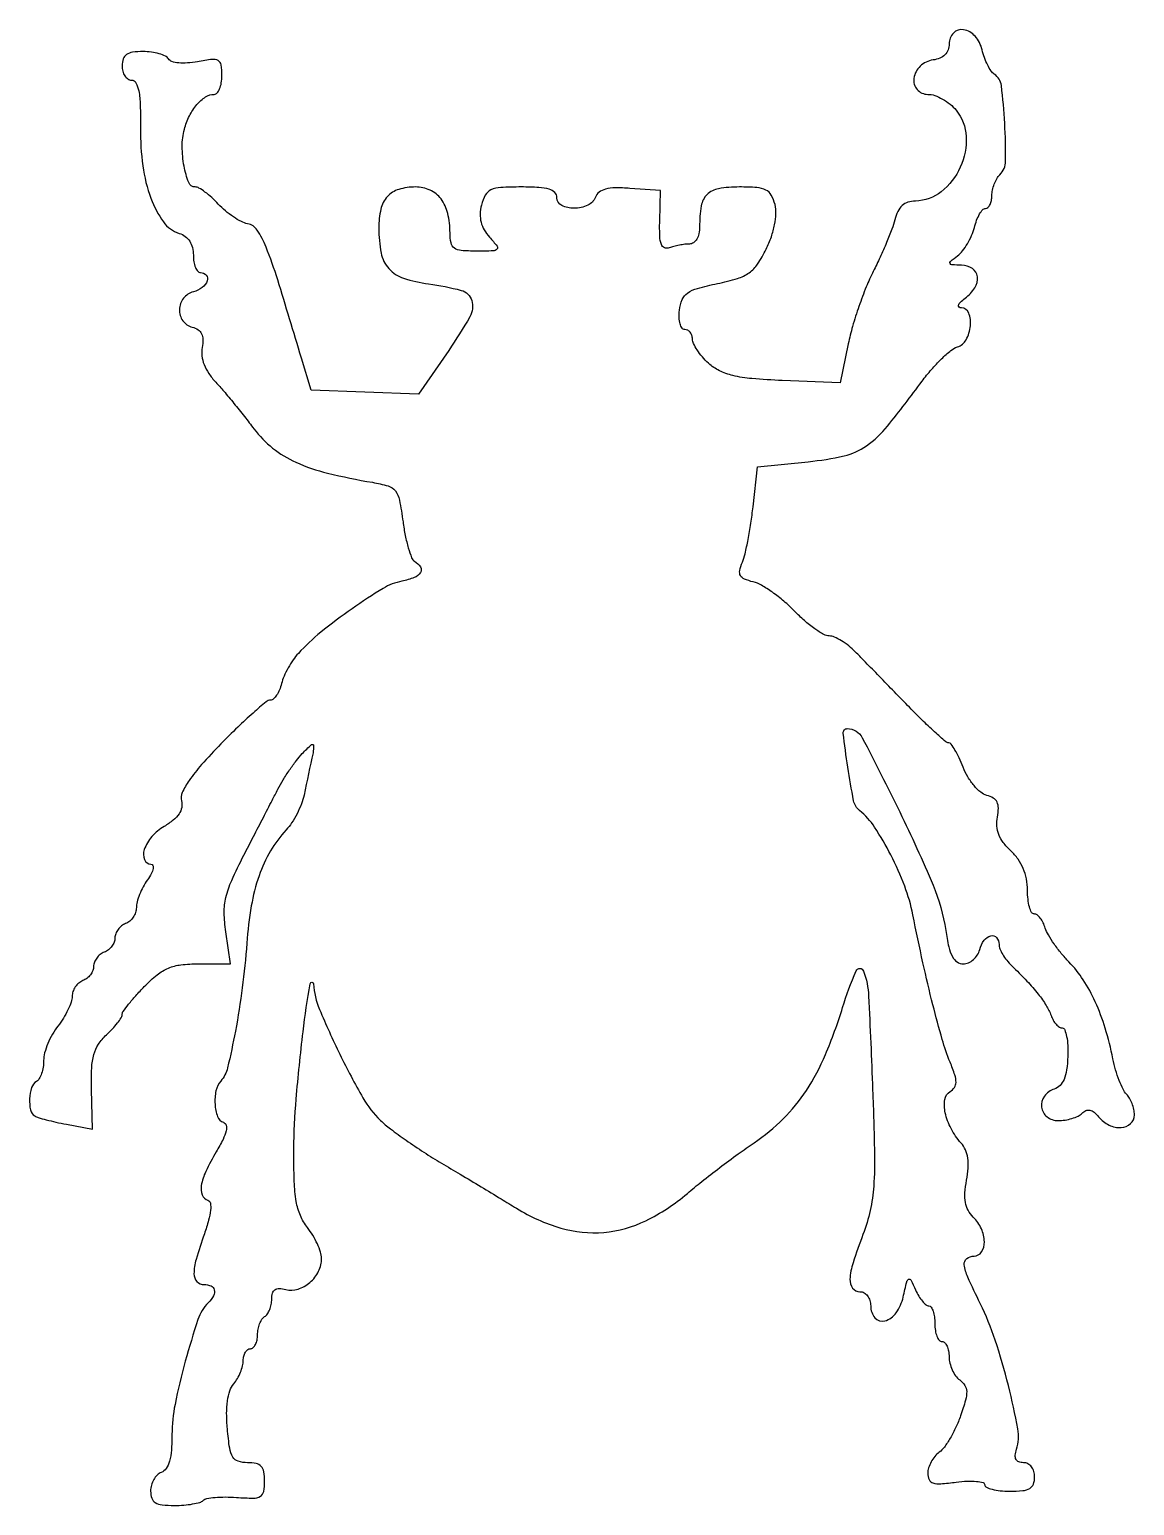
# Model space of a CAD drawing. Extents: x 0 to 155, y 0 to 207.
import ezdxf

# ---------------------------------------------------------------- set-up
doc = ezdxf.new("R2010")
doc.units = 0

msp = doc.modelspace()

# ---------------------------------------------------------------- linework, layer by layer
msp.add_lwpolyline([(129, 205.069551, -0.089135), (128.84899, 204.229196, -0.107865), (128.417234, 203.556336, -0.098278), (127.707764, 203.08185, -0.0632), (126.75, 202.819551, 0.154809), (124.954487, 201.956071, 0.167815), (124.056279, 200.242607, 0.221801), (124.516576, 198.678702, 0.215239), (126.020156, 198, -0.083687), (126.978554, 197.838458, -0.044736), (128.076636, 197.343622, -0.042903), (129.136919, 196.620498, -0.051504), (129.988786, 195.765521, -0.159595), (131.392095, 192.083592, -0.118001), (130.574924, 187.771805, -0.119496), (127.908365, 184.336546, -0.165985), (124.269052, 183.033269, 0.075041), (123.226543, 182.859986, 0.10637), (122.416182, 182.389032, 0.095656), (121.813981, 181.583021, 0.051303), (121.388417, 180.411441, -0.028197), (120.980839, 179.104431, -0.009054), (120.232837, 177.213973, -0.008999), (119.32256, 175.135971, -0.009953), (118.366854, 173.161441, 0.021996), (117.375063, 170.97993, 0.012363), (116.355059, 168.253477, 0.012319), (115.459452, 165.444351, 0.019649), (114.848911, 162.999333), (113.702845, 157.498666), (105.601422, 157.846878, -0.0101), (101.342086, 158.116233, -0.036707), (98.665119, 158.539276, -0.057673), (96.783065, 159.216343, -0.071329), (95.25, 160.271859, -0.028956), (94.38888, 161.164339, -0.031348), (93.660937, 162.127998, -0.033026), (93.14932, 163.025211, -0.113538), (93, 163.674314, 0.078964), (92.919523, 164.180717, 0.090807), (92.686738, 164.61058, 0.100776), (92.340295, 164.897963, 0.123526), (91.933578, 165, -0.246892), (91.549548, 165.201937, -0.083146), (91.273366, 165.793677, -0.059664), (91.139985, 166.666855, -0.037261), (91.183578, 167.701879, -0.067971), (91.567861, 169.192454, -0.143073), (92.305587, 170.119308, -0.086886), (93.690116, 170.772774, -0.015254), (96.5, 171.451879, 0.021587), (99.318996, 172.171088, 0.080572), (100.958382, 172.970629, 0.092207), (102.144305, 174.187936, 0.033517), (103.349436, 176.285747, 0.029801), (104.067643, 178.009194, 0.035214), (104.529839, 179.713249, 0.038933), (104.71207, 181.268553, 0.071299), (104.580384, 182.535747, 0.064069), (104.062699, 183.855299, 0.15381), (103.312378, 184.573801, 0.09765), (102.049831, 184.914849, 0.017289), (99.587937, 185, 0.04034), (96.656108, 184.763074, 0.157169), (95.0567, 183.944463, 0.157337), (94.237299, 182.346558, 0.040451), (94, 179.418213, -0.05103), (93.900909, 178.449838, -0.081799), (93.603382, 177.676278, -0.106899), (93.146292, 177.179087, -0.154821), (92.581787, 177, 0.030247), (91.935973, 176.960896, 0.017208), (91.162622, 176.83977, 0.017137), (90.389481, 176.663592, 0.027029), (89.742119, 176.454536, -0.19145), (89.077542, 176.462454, -0.212963), (88.637625, 176.924467, -0.077049), (88.42411, 178.050108, -0.013634), (88.410332, 180.204536), (88.5, 184.5), (84.240851, 184.807945, 0.01956), (82.174717, 184.876277, 0.061537), (80.80138, 184.698162, 0.100798), (79.912859, 184.265872, 0.138541), (79.383862, 183.557945, -0.198321), (78.319765, 182.433812, -0.102988), (76.400391, 182.01263, -0.120061), (74.667895, 182.415024, -0.283121), (74, 183.5, 0.19986), (73.705781, 184.206659, 0.122924), (72.919842, 184.674713, 0.059043), (71.468601, 184.930646, 0.014154), (69.019052, 185, 0.013161), (66.106386, 184.923318, 0.093264), (64.738266, 184.590499, 0.162727), (63.948796, 183.859077, 0.06384), (63.400531, 182.459705, 0.05411), (63.227579, 181.212487, 0.069346), (63.353289, 180.061563, 0.069077), (63.789607, 178.985443, 0.053157), (64.536466, 177.959705, -0.016436), (65.60303, 176.700341, -0.374937), (65.582182, 176.262736, -0.197727), (65.054211, 176.029902, -0.006231), (62.654988, 176, -0.01946), (60.563724, 176.081425, -0.134356), (59.606134, 176.425496, -0.193523), (59.138303, 177.145164, -0.048564), (59, 178.565741, 0.057754), (58.684449, 181.288498, 0.103792), (57.735354, 183.317115, 0.124797), (56.196389, 184.55664, 0.107848), (54.164816, 185, 0.071788), (51.805736, 184.659539, 0.139306), (50.208798, 183.650559, 0.1277), (49.29559, 181.881153, 0.055664), (49, 179.234259, 0.047927), (49.336715, 175.729505, 0.13533), (50.420283, 173.545677, 0.132757), (52.484975, 172.201162, 0.045371), (56.000585, 171.405534, -0.032047), (60.57117, 170.498256, -0.260196), (62.049525, 169.067229, -0.206335), (61.78871, 166.797291, -0.020669), (58.810773, 162.07566), (54.56557, 155.923692), (47.032785, 156.211846), (39.5, 156.5), (38.154501, 161, 0.002148), (34.825387, 171.962347, 0.020458), (33.192587, 176.577597, 0.051094), (31.950288, 178.946162, 0.201813), (30.609159, 179.839024, -0.072223), (29.728362, 180.143961, -0.028405), (28.620503, 180.799464, -0.027393), (27.484825, 181.655397, -0.030701), (26.494489, 182.600448, 0.020851), (25.568992, 183.519106, 0.025423), (24.627124, 184.295131, 0.025287), (23.786703, 184.855116, 0.135112), (23.260329, 185, -0.310931), (22.348111, 185.627988, -0.044764), (21.698673, 187.925292, -0.044964), (21.432752, 190.681855, -0.065497), (21.735549, 193.101314, -0.052294), (22.441304, 194.977433, -0.060986), (23.494014, 196.562969, -0.070923), (24.717632, 197.638876, -0.145933), (25.928571, 198, 0.222435), (26.338697, 198.191949, 0.076638), (26.685268, 198.767067, 0.058282), (26.9216, 199.611377, 0.039143), (27, 200.611291, 0.034785), (26.894678, 202.123356, 0.23138), (26.483844, 202.731879, 0.162509), (25.647287, 202.901454, 0.015811), (23.577981, 202.580607, -0.027959), (22.174115, 202.397724, -0.042303), (20.942747, 202.411169, -0.050678), (19.997796, 202.599517, -0.181766), (19.518964, 202.969316, 0.143976), (19.076214, 203.366527, 0.041218), (18.20517, 203.697237, 0.03781), (17.11349, 203.92409, 0.032337), (15.940983, 204, 0.031983), (14.477941, 203.90632, 0.117871), (13.617623, 203.579989, 0.164533), (13.15741, 202.971387, 0.080498), (13, 202, 0.064506), (13.099058, 201.235375, 0.082179), (13.389671, 200.5875, 0.098784), (13.820654, 200.154078, 0.148909), (14.326538, 200, -0.278637), (14.947351, 199.624916, -0.075319), (15.339684, 198.492316, -0.038862), (15.549831, 196.506387, -0.00977), (15.576538, 193.25, 0.037011), (15.909081, 187.948909, 0.054213), (17.041539, 183.418647, 0.067265), (18.798209, 180.106142, 0.161772), (21.017589, 178.494418, -0.083684), (21.853206, 178.065411, -0.088962), (22.481605, 177.393635, -0.082731), (22.868675, 176.501855, -0.06118), (23, 175.432612, 0.03922), (23.073178, 174.501122, 0.058372), (23.29375, 173.71458, 0.076758), (23.617227, 173.178881, 0.222134), (24, 173, -0.217128), (24.804088, 172.633543, -0.273809), (24.948633, 171.843889, -0.144351), (24.23531, 170.886211, -0.097331), (23, 170.289749, 0.163813), (21.612125, 169.379427, 0.160004), (21.040889, 167.805815, 0.165438), (21.520503, 166.238755, 0.174259), (22.846696, 165.329839, -0.079769), (23.667536, 164.968207, -0.136084), (24.161611, 164.411779, -0.11453), (24.348189, 163.606003, -0.047125), (24.241533, 162.483167, 0.076053), (24.197591, 161.298312, 0.06434), (24.499834, 160.080372, 0.056522), (25.151345, 158.843082, 0.038615), (26.144837, 157.601335, -0.01155), (27.258133, 156.354509, -0.004951), (28.689421, 154.640947, -0.004896), (30.179114, 152.784336, -0.006435), (31.5, 151.059451, 0.065259), (34.116377, 148.366566, 0.061501), (37.388803, 146.375378, 0.046264), (41.8228, 144.850083, 0.018466), (48.124046, 143.560091, -0.031594), (50.306423, 143.053315, -0.156726), (51.331523, 142.348601, -0.117529), (51.908491, 141.069097, -0.014441), (52.403037, 138.019416, 0.016458), (52.724783, 136.084757, 0.021977), (53.150825, 134.356223, 0.019965), (53.614276, 132.983194, 0.164399), (54.028991, 132.482083, -0.111991), (54.844526, 131.680731, -0.292845), (54.845593, 130.895174, -0.16114), (53.989357, 130.198709, -0.041228), (52.25, 129.696824, 0.086786), (49.624976, 128.673709, 0.016046), (45.259665, 125.833184, 0.018223), (40.877759, 122.533724, 0.036509), (37.722769, 119.565958, 0.035632), (36.999633, 118.656473, 0.023489), (36.296878, 117.519319, 0.023654), (35.714894, 116.34252, 0.041542), (35.364361, 115.315592, -0.036896), (35.070954, 114.42921, -0.048882), (34.670377, 113.680205, -0.058116), (34.229485, 113.16193, -0.189677), (33.817984, 113, 0.176173), (33.222267, 112.783378, 0.006473), (31.372987, 111.192323, 0.011104), (29.220143, 109.204225, 0.007494), (26.849979, 106.846205, 0.011472), (24.148985, 103.947088, 0.030765), (22.407777, 101.72923, 0.042884), (21.43381, 100.021649, 0.173824), (21.329688, 98.847274, -0.111769), (21.36051, 97.918253, -0.102362), (20.993112, 97.033188, -0.075786), (20.187277, 96.166028, -0.034311), (18.906101, 95.285461, 0.079552), (17.173631, 93.848784, 0.096071), (16.110429, 92.026433, 0.179131), (16.135462, 90.629161, 0.308893), (17.056704, 90, -0.315737), (17.327317, 89.810193, -0.143156), (17.356018, 89.355897, -0.068119), (17.089739, 88.642663, -0.029426), (16.556704, 87.777494, 0.030908), (15.960852, 86.803922, 0.026762), (15.457282, 85.717138, 0.027673), (15.108077, 84.680983, 0.067536), (15, 83.884483, -0.081712), (14.887857, 83.202854, -0.065764), (14.559375, 82.535605, -0.066461), (14.073435, 81.983258, -0.087758), (13.5, 81.638374, 0.075752), (12.926576, 81.31186, 0.064704), (12.440625, 80.813437, 0.066827), (12.111958, 80.225921, 0.094426), (12, 79.638374, -0.094426), (11.888042, 79.050826, -0.066827), (11.559375, 78.46331, -0.064704), (11.073424, 77.964888, -0.075752), (10.5, 77.638374, 0.075752), (9.926576, 77.31186, 0.064704), (9.440625, 76.813437, 0.066827), (9.111958, 76.225921, 0.094426), (9, 75.638374, -0.094426), (8.888042, 75.050826, -0.066827), (8.559375, 74.46331, -0.064704), (8.073424, 73.964888, -0.075752), (7.5, 73.638374, 0.085513), (6.926576, 73.296966, 0.066244), (6.440625, 72.754904, 0.066056), (6.112134, 72.102834, 0.08388), (6, 71.439114, -0.084026), (5.865116, 70.642146, -0.028069), (5.4125, 69.545522, -0.027022), (4.76545, 68.365571, -0.027731), (4, 67.272871, 0.038147), (3.234424, 66.130102, 0.030705), (2.5875, 64.799744, 0.031662), (2.141793, 63.489601, 0.06625), (2, 62.424158, -0.039756), (1.926093, 61.496106, -0.042669), (1.70625, 60.613911, -0.046807), (1.384235, 59.89871, -0.125812), (1, 59.5, 0.178015), (0.313826, 58.624733, 0.065748), (0.02684, 57.058638, 0.066473), (0.156344, 55.49848, 0.203141), (0.757616, 54.649802, 0.066286), (1.247475, 54.430341, 0.008311), (2.370117, 54.116984, 0.009659), (3.723186, 53.791227, 0.007874), (5.183096, 53.493474), (8.85096, 52.805378), (8.720272, 58.387181, -0.016068), (8.7464, 61.382001, -0.056161), (9.040455, 63.288141, -0.07974), (9.682177, 64.708285, -0.059375), (10.794792, 66.023447, 0.017306), (11.639211, 66.866572, 0.022221), (12.35222, 67.700954, 0.020829), (12.875955, 68.432966, 0.145867), (13, 68.849117, -0.155952), (13.144256, 69.300367, -0.012036), (13.916106, 70.330797, -0.015563), (14.924044, 71.532107, -0.011225), (16.118657, 72.810162, -0.029063), (17.941864, 74.470143, -0.071047), (19.496556, 75.399129, -0.070722), (21.25352, 75.858145, -0.028592), (23.732201, 76), (28.227088, 76), (27.550895, 80.509175, -0.033353), (27.331493, 83.17331, -0.061967), (27.56548, 85.325627, -0.0479), (28.371876, 87.696966, -0.013098), (30.091361, 91.259175, 0.000004), (31.436256, 93.868535, 0.000004), (32.817235, 96.548008, 0.000004), (34.047256, 98.934667, 0.000012), (34.853922, 100.5, -0.018324), (35.582314, 101.794715, -0.012664), (36.495904, 103.20625, -0.012788), (37.444416, 104.520006, -0.025433), (38.272804, 105.5, -0.020834), (39.546602, 106.751381, -0.634962), (39.86111, 106.619667, -0.062312), (39.779621, 105.624845, -0.000857), (38.522305, 99.664778, -0.040604), (38.152691, 98.429719, -0.025795), (37.535329, 97.060267, -0.025865), (36.784973, 95.770237, -0.042897), (36.009417, 94.779733, 0.055361), (33.818781, 91.833887, 0.048682), (32.215441, 88.351863, 0.041378), (31.127454, 84.117892, 0.023796), (30.490022, 78.885699, -0.013622), (29.85711, 72.633684, -0.01459), (28.894963, 66.567949, -0.011098), (27.800881, 61.401481, -0.124178), (26.841755, 59.55, 0.131359), (26.167902, 58.202929, 0.066462), (26.03445, 56.29643, 0.070261), (26.391861, 54.561222, 0.230355), (27.205804, 53.764732, -0.257468), (27.597296, 53.340305, -0.120083), (27.598874, 52.567927, -0.057562), (27.157626, 51.3665, -0.016519), (26.205804, 49.624239, 0.021967), (24.745293, 46.880234, 0.068956), (24.114799, 44.894859, 0.135345), (24.245991, 43.5774, 0.223813), (25.039232, 42.820256, -0.28074), (25.392485, 42.402267, -0.065104), (25.415777, 41.441638, -0.041958), (25.1427, 40.019037, -0.016418), (24.539232, 38.111196, 0.013169), (23.380933, 34.530361, 0.070365), (23.082852, 32.503441, 0.189809), (23.494671, 31.440539, 0.209487), (24.5, 31, -0.099301), (25.478476, 30.803738, -0.241803), (25.939232, 30.257144, -0.187048), (25.820273, 29.436346, -0.063163), (25.08603, 28.45, 0.111229), (23.64839, 26.076071, 0.0137), (21.872121, 20.24263, 0.016938), (20.426987, 14.188201, 0.05015), (20, 9.941833, -0.01921), (19.916099, 7.758876, -0.049742), (19.640246, 6.209837, -0.075491), (19.174161, 5.183641, -0.15814), (18.5, 4.638374, 0.104363), (17.926359, 4.267132, 0.06668), (17.440625, 3.635134, 0.06271), (17.111994, 2.850994, 0.068006), (17, 2.031385, 0.082379), (17.168573, 1.015178, 0.175444), (17.660229, 0.402354, 0.112608), (18.607268, 0.085313, 0.024698), (20.333333, 0, 0.019574), (21.661526, 0.052015, 0.023853), (22.895846, 0.208346, 0.023397), (23.901772, 0.433783, 0.130266), (24.375931, 0.709265, -0.153335), (24.874778, 0.969667, -0.021576), (26.039336, 1.126248, -0.022959), (27.475308, 1.190333, -0.017693), (29.042598, 1.132796, 0.014437), (31.415062, 1.030231, 0.135585), (32.393731, 1.285548, 0.219334), (32.865659, 1.954707, 0.045635), (33, 3.423531, 0.042279), (32.889399, 4.729172, 0.146227), (32.51719, 5.48154, 0.1562), (31.810426, 5.87789, 0.050342), (30.600694, 6, -0.074642), (29.282582, 6.197875, -0.185922), (28.528585, 6.789927, -0.098606), (28.09166, 8.021518, -0.013421), (27.769589, 10.75, -0.021764), (27.668857, 12.88555, -0.036207), (27.792586, 14.681876, -0.044171), (28.124667, 16.103756, -0.095988), (28.668896, 17.078741, 0.044603), (29.178494, 17.805769, 0.033381), (29.608988, 18.684659, 0.034128), (29.904349, 19.574449, 0.063151), (30, 20.328741, -0.057913), (30.074286, 20.967946, -0.077105), (30.29375, 21.509068, -0.095919), (30.618543, 21.871663, -0.163711), (31, 22, 0.186414), (31.381787, 22.147465, 0.089706), (31.70625, 22.570164, 0.069539), (31.926216, 23.198222, 0.049547), (32, 23.940983, -0.046881), (32.074077, 24.729296, -0.046318), (32.29375, 25.49335, -0.050262), (32.616444, 26.123976, -0.111412), (33, 26.5, 0.10739), (33.383399, 26.86994, 0.051036), (33.70625, 27.47915, 0.047282), (33.925886, 28.212904, 0.049127), (34, 28.965397, -0.065012), (34.109103, 29.800949, -0.180576), (34.446297, 30.276295, -0.163375), (35.039632, 30.442182, -0.051173), (35.964168, 30.299119, 0.142283), (37.675533, 30.34515, 0.102464), (39.34904, 31.28955, 0.098231), (40.563521, 32.864209, 0.118892), (40.977764, 34.678571, 0.075399), (40.834463, 35.551439, 0.029002), (40.387624, 36.69933, 0.027915), (39.750083, 37.909049, 0.030749), (39, 39, -0.066173), (38.009327, 40.684442, -0.057123), (37.431176, 42.655103, -0.035452), (37.150622, 45.440714, -0.008939), (37.097615, 50, -0.019916), (37.421514, 57.024165, -0.008263), (38.393349, 66.478493, -0.013001), (39.37642, 73.212629, -0.892216), (39.868702, 73.18446, 0.084946), (40.690403, 69.612807, 0.014908), (43.546278, 63.309783, 0.015592), (46.790409, 57.174886, 0.072773), (49.244921, 54.031098, 0.028634), (50.638154, 52.844766, 0.009277), (52.827215, 51.250176, 0.009215), (55.331428, 49.564116, 0.010231), (57.811297, 48.031098, -0.001318), (60.432357, 46.474675, -0.000933), (63.366213, 44.714596, -0.000942), (66.162378, 43.022827, -0.001996), (68.32094, 41.699442, 0.06708), (74.529891, 38.926559, 0.093457), (80.570907, 38.322347, 0.092222), (86.476399, 39.960608, 0.063698), (92.287094, 43.782178, -0.009484), (94.308857, 45.450844, -0.005325), (96.82428, 47.404653, -0.005312), (99.407656, 49.324548, -0.008635), (101.646265, 50.893237, 0.047066), (105.746018, 54.263273, 0.052392), (108.980951, 58.230838, 0.045378), (111.653384, 63.257505, 0.024186), (114.067487, 69.879372, -0.025589), (115.953965, 75.009207, -0.680196), (117.002758, 74.980476, -0.075078), (117.709574, 71.474035, -0.002938), (118.27853, 58.299564, -0.004031), (118.534468, 49.543651, -0.021998), (118.426309, 44.806468, -0.038422), (117.934961, 41.408938, -0.035688), (116.922759, 38.038838, 0.012795), (115.522241, 34.048345, 0.064942), (115.096069, 31.735812, 0.176968), (115.471922, 30.511102, 0.234861), (116.5, 30, -0.130775), (117.075754, 29.846791, -0.10214), (117.5625, 29.416667, -0.08892), (117.888136, 28.769411, -0.072314), (118, 28, 0.174779), (118.601566, 26.331636, 0.29464), (119.969295, 25.90013, 0.174392), (121.58504, 27.036077, 0.098954), (122.561659, 29.25, -0.004699), (123.053837, 31.375176, -0.205385), (123.322736, 31.734745, -0.430203), (123.627503, 31.644133, -0.011677), (124.293929, 30.25, 0.029194), (124.743401, 29.388601, 0.037817), (125.257303, 28.660938, 0.041622), (125.759751, 28.146585, 0.180397), (126.152814, 28, -0.252432), (126.478239, 27.824523, -0.063837), (126.751139, 27.265625, -0.04957), (126.93833, 26.457682, -0.032164), (127, 25.5, 0.038131), (127.073116, 24.542644, 0.057076), (127.29375, 23.734375, 0.074992), (127.617064, 23.182831, 0.226478), (128, 23, -0.20173), (128.382136, 22.839283, -0.084546), (128.70625, 22.371446, -0.064637), (128.9265, 21.679314, -0.044778), (129, 20.860243, 0.060545), (129.109475, 19.95948, 0.046532), (129.435394, 19.022905, 0.047651), (129.914623, 18.191922, 0.077545), (130.482193, 17.610243, -0.086405), (131.200625, 16.847541, -0.140848), (131.464267, 16.005062, -0.076484), (131.3067, 14.792712, -0.013105), (130.600225, 12.572891, -0.02449), (129.959001, 10.982728, -0.024), (129.161489, 9.451825, -0.024711), (128.332779, 8.180474, -0.078247), (127.618032, 7.462649, 0.062316), (126.998911, 6.879084, 0.047399), (126.475297, 6.106704, 0.048397), (126.118581, 5.273029, 0.07705), (126, 4.508088, 0.111633), (126.198538, 3.629921, 0.209659), (126.738799, 3.162938, 0.094421), (127.816897, 3.042599, 0.014053), (130, 3.273174, -0.020984), (131.533519, 3.413683, -0.035322), (132.825, 3.386289, -0.04117), (133.754693, 3.222756, -0.340957), (134, 2.904843, 0.291451), (134.222923, 2.554893, 0.045889), (135.028125, 2.265798, 0.038857), (136.158723, 2.065533, 0.024415), (137.5, 2, 0.022514), (139.32428, 2.082184, 0.10769), (140.3125, 2.392857, 0.177212), (140.822713, 2.997538, 0.087745), (141, 4, 0.071988), (140.886079, 4.787144, 0.094596), (140.554077, 5.430998, 0.107599), (140.047756, 5.850334, 0.119902), (139.432612, 6, -0.088044), (138.768814, 6.1178, -0.189792), (138.387033, 6.45699, -0.14737), (138.283243, 7.038423, -0.047872), (138.468621, 7.901133, 0.123261), (138.644861, 10.737935, 0.015368), (137.323737, 16.817698, 0.019259), (135.461902, 23.214799, 0.033442), (133.36679, 28.332162, -0.008383), (131.626919, 32.040486, -0.073294), (131.133795, 33.784246, -0.260942), (131.47616, 34.638367, -0.171417), (132.5, 35, 0.253636), (133.548578, 35.568486, 0.150221), (133.950686, 36.972183, 0.102425), (133.529445, 38.826659, 0.089715), (132.395006, 40.462137, -0.07258), (131.683234, 41.417141, -0.079308), (131.30076, 42.507736, -0.063062), (131.228879, 43.861195, -0.028144), (131.459151, 45.633946, 0.029231), (131.677564, 47.344479, 0.054145), (131.622154, 48.741963, 0.066194), (131.291615, 49.891407, 0.077018), (130.682425, 50.85038, -0.05771), (129.26756, 52.899182, -0.069476), (128.464948, 55.095517, -0.088622), (128.399762, 56.965461, -0.222382), (129.129208, 58.079855, 0.102135), (129.749281, 58.665837, 0.153011), (129.972332, 59.370819, 0.081609), (129.805685, 60.402811, 0.015293), (129.14059, 62.205009, -0.025797), (128.035507, 65.404727, -0.008424), (126.731507, 70.226651, -0.007579), (125.335415, 76.133047, -0.005156), (123.918605, 82.891632, 0.041756), (122.769597, 86.89059, 0.027439), (120.823533, 91.270497, 0.027321), (118.554659, 95.164163, 0.076526), (116.443189, 97.5, -0.174994), (115.606169, 98.892358, -0.011475), (114.790482, 103.592406, -0.008781), (114.159004, 108.373251, -0.44794), (114.718221, 109, -0.279222), (116.819531, 107.727309, -0.006963), (122.082353, 97.308005, -0.013881), (126.744019, 87.036229, -0.062438), (128.522653, 80.697504, 0.017513), (128.95224, 78.387569, 0.066572), (129.456849, 77.013061, 0.122181), (130.117373, 76.271924, 0.151056), (130.996912, 76, 0.104005), (131.712486, 76.150474, 0.075835), (132.400486, 76.5875, 0.072149), (132.957018, 77.235695, 0.077563), (133.289749, 78, -0.09393), (133.905306, 79.297115, -0.171648), (134.860263, 79.951019, -0.29446), (135.652679, 79.695176, -0.17314), (136, 78.722241, 0.098073), (136.120332, 78.114658, 0.035549), (136.514062, 77.32416, 0.0336), (137.080316, 76.497096, 0.034036), (137.75, 75.757116, -0.011127), (139.910826, 73.578784, -0.02218), (141.502267, 71.744981, -0.028029), (142.622567, 70.156877, -0.053092), (143.306051, 68.75, 0.043986), (143.616427, 68.080441, 0.051777), (144.025443, 67.514063, 0.059638), (144.466244, 67.125296, 0.152061), (144.868709, 67, -0.313654), (145.220742, 66.755071, -0.040623), (145.482476, 65.82333, -0.035632), (145.640323, 64.529661, -0.021912), (145.650094, 62.994314, -0.024979), (145.484927, 61.109351, -0.06431), (145.126484, 59.792666, -0.094567), (144.55535, 58.926248, -0.122819), (143.75, 58.426927, 0.158657), (142.368811, 57.42984, 0.190877), (141.969714, 55.890066, 0.198479), (142.735167, 54.539022, 0.167403), (144.3, 54, 0.040108), (145.257056, 54.076894, 0.035506), (146.230575, 54.3062, 0.037232), (147.079733, 54.642157, 0.083752), (147.642382, 55.042382, -0.095726), (148.188585, 55.411687, -0.155155), (148.741768, 55.464846, -0.120521), (149.324832, 55.181799, -0.046596), (149.964826, 54.542382, 0.105386), (151.435633, 53.381731, 0.127991), (153.150111, 53.027976, 0.17502), (154.465075, 53.580295, 0.209647), (155, 54.8, 0.053137), (154.917801, 55.571274, 0.038475), (154.671128, 56.400122, 0.039105), (154.309393, 57.159909, 0.065815), (153.880434, 57.719566, -0.083408), (153.397516, 58.397488, -0.021428), (152.859921, 59.635449, -0.021211), (152.360307, 61.121056, -0.020134), (151.978501, 62.669566, 0.023019), (150.889054, 66.980955, 0.033075), (149.503274, 70.666341, 0.037352), (147.814654, 73.753966, 0.049079), (145.812954, 76.263969, -0.021239), (144.738054, 77.467949, -0.019176), (143.730065, 78.799419, -0.019597), (142.919721, 80.062386, -0.056044), (142.495566, 81.013969, 0.039988), (142.185575, 81.77401, 0.049929), (141.776433, 82.416603, 0.058358), (141.335218, 82.859646, 0.169311), (140.932612, 83, -0.28032), (140.572733, 83.218969, -0.051087), (140.273955, 83.97692, -0.041865), (140.067631, 85.051336, -0.026517), (140, 86.325686, 0.047077), (139.850389, 87.911181, 0.053508), (139.406775, 89.370649, 0.054046), (138.668451, 90.690646, 0.0497), (137.645809, 91.86302, -0.040591), (136.599987, 93.018855, -0.069565), (135.960308, 94.14802, -0.077474), (135.696051, 95.319386, -0.064119), (135.77388, 96.597462, 0.041043), (135.907845, 97.84654, 0.12069), (135.724349, 98.685138, 0.145485), (135.202285, 99.251662, 0.07049), (134.285064, 99.635705, -0.110335), (133.433589, 100.074196, -0.044034), (132.498295, 101.005665, -0.040814), (131.630156, 102.227236, -0.040612), (130.970346, 103.575577, 0.01604), (130.406333, 104.887634, 0.023793), (129.822352, 105.994076, 0.020778), (129.282459, 106.827614, 0.243255), (128.949094, 107, -0.181804), (128.522262, 107.160504, -0.004718), (126.97459, 108.542187, -0.00939), (125.17959, 110.238067, -0.006207), (123.178922, 112.25, 0.000166), (121.067748, 114.424999, 0.000161), (118.935586, 116.61875, 0.000159), (117.060234, 118.545802, 0.000601), (115.884775, 119.75, 0.030612), (114.932348, 120.611075, 0.031651), (113.892047, 121.339063, 0.033375), (112.915293, 121.848287, 0.103834), (112.192612, 122, -0.131683), (111.410319, 122.209665, -0.024291), (110.144021, 123.025418, -0.02458), (108.719099, 124.154346, -0.020215), (107.311833, 125.490783, 0.023705), (105.83783, 126.871172, 0.022434), (104.213308, 128.13289, 0.023041), (102.675631, 129.117229, 0.069471), (101.524377, 129.583238, -0.035843), (100.287836, 129.989667, -0.171225), (99.741684, 130.476832, -0.18267), (99.641433, 131.17854, -0.041799), (100.005302, 132.342455, 0.039314), (100.383967, 133.53293, 0.009969), (100.806101, 135.518964, 0.010104), (101.198395, 137.814076, 0.010062), (101.498246, 140.126358), (102.113016, 145.752716), (109.243802, 146.455365, 0.032379), (114.262872, 147.280568, 0.097195), (117.41822, 148.695235, 0.069285), (120.368418, 151.463549, 0.011125), (125.199598, 157.732405, -0.01966), (126.527134, 159.395508, -0.021687), (127.940396, 160.89338, -0.021711), (129.248326, 162.058396, -0.094511), (130.156884, 162.549793, 0.194554), (131.382345, 163.56459, 0.097073), (131.990058, 165.520065, 0.117752), (131.761733, 167.31321, 0.305036), (130.75, 168.031803, -0.152503), (130.392029, 168.153663, -0.334795), (130.312946, 168.414972, -0.116637), (130.590702, 168.834807, -0.026204), (131.25, 169.392046, 0.08912), (132.605575, 170.865598, 0.169933), (132.967016, 172.41415, 0.223298), (132.267578, 173.563356, 0.143609), (130.75, 174.031803, -0.009527), (129.398008, 174.076689, -0.285125), (129.129609, 174.263381, -0.332029), (129.200058, 174.559433, -0.011507), (130.183704, 175.343569, 0.063746), (130.877808, 176.026551, 0.032491), (131.571015, 177.037212, 0.031654), (132.160205, 178.188683, 0.040963), (132.542112, 179.311766, -0.029318), (132.865668, 180.341217, -0.041129), (133.280527, 181.210331, -0.047279), (133.719957, 181.823196, -0.216872), (134.108408, 182, 0.192558), (134.44892, 182.136186, 0.087717), (134.738095, 182.52875, 0.067552), (134.934321, 183.111103, 0.047562), (135, 183.8, -0.053383), (135.082627, 184.571711, -0.038507), (135.330637, 185.401887, -0.039111), (135.694325, 186.163585, -0.065532), (136.125574, 186.725574, 0.195704), (136.921855, 188.614876, 0.017099), (136.805892, 193.923213, 0.016324), (136.33473, 199.222297, 0.22121), (135.334414, 200.829464, -0.103479), (134.893988, 201.269431, -0.029652), (134.411769, 202.110842, -0.028479), (133.968096, 203.148112, -0.026812), (133.63492, 204.25, 0.119778), (132.65118, 206.146811, 0.17138), (131.015856, 207.071175, 0.252549), (129.610305, 206.605795, 0.191362)], format="xyb", close=True)

doc.saveas('drawing.dxf')
